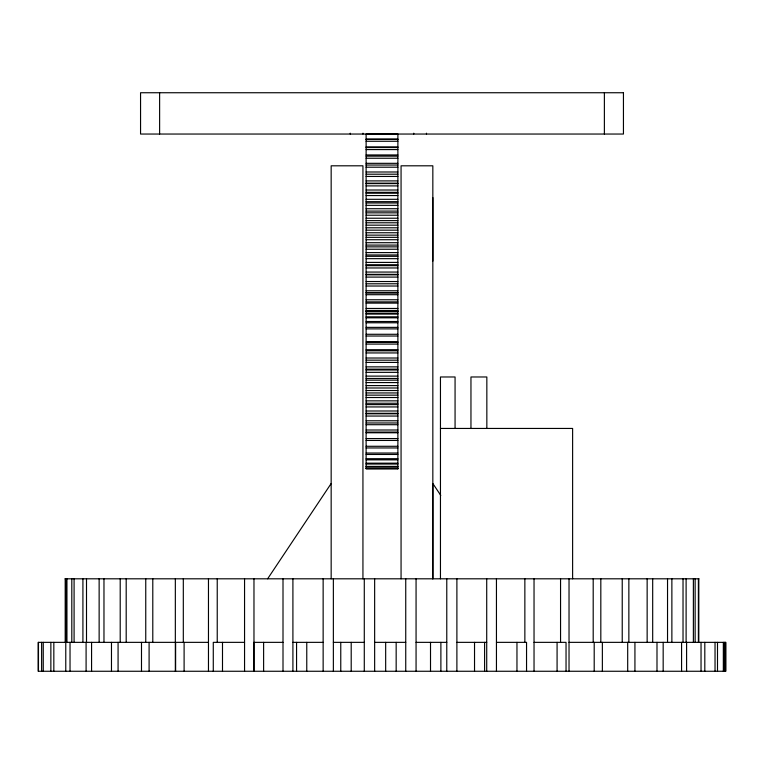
<?xml version="1.0" encoding="UTF-8"?>
<svg xmlns="http://www.w3.org/2000/svg" width="764" height="764" viewBox="0 0 764 764"><rect width="100%" height="100%" fill="white"/><g stroke="black" fill="none" stroke-linecap="round" stroke-linejoin="round"><path stroke-width="1.15" d="M362.986 133.184L362.938 134.044M267.629 578.806L331.165 483.507M366.118 139.172L397.882 139.172M366.118 139.325L397.882 139.325M366.118 141.264L397.882 141.264M366.118 146.879L397.882 146.879M366.118 147.557L397.882 147.557M366.118 149.582L397.882 149.582M366.118 154.949L397.882 154.949M366.118 156.142L397.882 156.142M366.118 158.243L397.882 158.243M366.118 163.324L397.882 163.324M366.118 165.034L397.882 165.034M366.118 167.211L397.882 167.211M366.118 171.995L397.882 171.995M366.118 174.202L397.882 174.202M366.118 176.446L397.882 176.446M366.118 180.906L397.882 180.906M366.118 183.169L397.882 183.169M366.118 183.608L397.882 183.608M366.118 185.9L397.882 185.9M366.118 190.026L397.882 190.026M366.118 192.327L397.882 192.327M366.118 193.216L397.882 193.216M366.118 195.546L397.882 195.546M366.118 199.308L397.882 199.308M366.118 201.658L397.882 201.658M366.118 202.976L397.882 202.976M366.118 205.335L397.882 205.335M366.118 208.725L397.882 208.725M366.118 211.093L397.882 211.093M366.118 212.841L397.882 212.841M366.118 215.219L397.882 215.219M366.118 218.227L397.882 218.227M366.118 220.615L397.882 220.615M366.118 222.782L397.882 222.782M366.118 225.17L397.882 225.17M366.118 227.787L397.882 227.787M366.118 230.174L397.882 230.174M366.118 232.753L397.882 232.753M366.118 235.14L397.882 235.14M366.118 237.346L397.882 237.346M366.118 239.724L397.882 239.724M366.118 242.704L397.882 242.704M366.118 245.091L397.882 245.091M366.118 246.867L397.882 246.867M366.118 249.236L397.882 249.236M366.118 252.607L397.882 252.607M366.118 254.966L397.882 254.966M366.118 256.312L397.882 256.312M366.118 258.662L397.882 258.662M366.118 262.405L397.882 262.405M366.118 264.736L397.882 264.736M366.118 265.652L397.882 265.652M366.118 267.963L397.882 267.963M366.118 272.06L397.882 272.06M366.118 274.343L397.882 274.343M366.118 274.83L397.882 274.83M366.118 277.093L397.882 277.093M366.118 281.534L397.882 281.534M366.118 283.807L397.882 283.769M366.118 286.022L397.882 286.022M366.118 290.778L397.882 290.778M366.118 292.564L397.882 292.564M366.118 292.965L397.882 292.965M366.118 294.703L397.882 294.703M366.118 299.765L397.882 299.765M366.118 301.875L397.882 301.875M366.118 303.117L397.882 303.117M366.118 308.455L397.882 308.455M366.118 310.48L397.882 310.49M366.118 311.263L397.882 311.263M366.118 311.645L397.882 311.645M366.118 313.393L397.882 313.393M366.118 314.08L397.882 314.08M366.118 316.831L397.882 316.831M366.118 317.814L397.882 317.814M366.118 321.51L397.882 321.51M366.118 322.771L397.882 322.771M366.118 327.364L397.882 327.364M366.118 328.883L397.882 328.883M366.118 334.279L397.882 334.279M366.118 336.026L397.882 336.026M366.118 344.087L397.882 344.087M366.118 349.702L397.882 349.702M366.118 350.81L397.882 350.81M366.118 352.939L397.882 352.939M366.118 358.02L397.882 358.02M366.118 360.15L397.882 360.188M366.118 362.413L397.882 362.413M366.118 366.873L397.882 366.873M366.118 369.155L397.882 369.155M366.118 369.996L397.882 369.996M366.118 372.345L397.882 372.345M366.118 376.117L397.882 376.117M366.118 378.476L397.882 378.476M366.118 380.176L397.882 380.176M366.118 382.583L397.882 382.583M366.118 385.6L397.882 385.6M366.118 387.988L397.882 387.988M366.118 390.528L397.882 390.528M366.118 392.944L397.882 392.944M366.118 395.15L397.882 395.15M366.118 397.528L397.882 397.528M366.118 400.852L397.882 400.852M366.118 403.249L397.882 403.249M366.118 404.605L397.882 404.605M366.118 406.935L397.882 406.935M366.118 410.994L397.882 410.994M366.118 413.314L397.882 413.314M366.118 413.801L397.882 413.801M366.118 416.046L397.882 416.046M366.118 420.773L397.882 420.773M366.118 422.979L397.882 422.979M366.118 424.708L397.882 424.708M440.456 428.442L572.618 428.442L572.618 578.806M366.118 430.008L397.882 430.008M366.118 432.08L397.882 432.08M366.118 432.768L397.882 432.768M366.118 438.565L397.882 438.565M366.118 440.446L397.882 440.446M366.118 446.281L397.882 446.281M366.118 447.952L397.882 447.952M366.118 453.033L397.882 453.033M366.118 454.456L397.882 454.456M366.118 458.696L397.882 458.696M366.118 459.852L397.882 459.852M366.118 463.175L397.882 463.175M366.118 464.044L397.882 464.044M366.118 466.403L397.882 466.403M366.118 466.966L397.882 466.966M366.118 468.313L397.882 468.313M366.118 468.571L397.882 468.571M397.882 468.819L366.118 468.876L366.118 134.044L397.882 133.929L397.882 468.876M65.064 578.806L698.936 578.806M175.338 642.352L38.2 642.352L38.2 671.26L725.8 671.26L725.8 642.352L569.027 642.352M208.467 642.352L175.615 642.352L175.615 671.26M244.556 642.352L213.28 642.352L213.28 671.26M283.005 642.352L253.82 642.352L253.82 671.26M292.908 642.352L323.143 642.352M333.362 642.352L364.285 642.352M374.647 642.352L405.741 642.352M416.065 642.352L446.778 642.352M456.891 642.352L486.716 642.352M496.447 642.352L526.549 642.352L526.549 671.26M534.036 642.352L566.038 642.352L566.038 671.26M440.771 495.416L432.835 483.507L432.835 578.806L432.835 165.807L401.062 165.807L401.062 578.806M725.533 642.352L725.533 671.26M724.444 642.352L724.444 671.26M723.336 642.352L723.336 671.26M717.501 642.352L717.501 671.26M715.037 642.352L715.037 671.26M704.809 642.352L704.809 671.26M701.037 642.352L701.037 671.26M698.802 578.806L698.802 642.352M698.391 578.806L698.391 642.352M695.135 578.806L695.135 642.352M693.378 578.806L693.378 642.352M686.597 642.352L686.597 671.26M686.11 578.806L686.11 642.352M683.026 578.806L683.026 642.352M681.574 642.352L681.574 671.26M671.871 578.806L671.871 642.352M667.535 578.806L667.535 642.352M663.171 642.352L663.171 671.26M656.992 642.352L656.992 671.26M652.685 578.806L652.685 642.352M647.146 578.806L647.146 642.352M634.932 642.352L634.932 671.26M628.858 578.806L628.858 642.352M627.693 642.352L627.693 671.26M622.23 578.806L622.23 642.352M604.381 92.74L604.381 134.044M602.366 642.352L602.366 671.26M600.819 578.806L600.819 642.352M594.201 642.352L594.201 671.26M593.198 578.806L593.198 642.352M569.027 578.806L569.027 671.26M560.556 578.806L560.556 642.352M557.08 642.352L557.08 671.26M534.036 578.806L534.036 671.26M524.858 578.806L524.858 642.352M516.961 642.352L516.961 671.26M496.447 578.806L496.447 671.26M486.84 428.442L486.84 376.977L470.958 376.977L470.958 428.442M486.716 578.806L486.716 671.26M484.596 642.352L484.596 671.26M474.53 642.352L474.53 671.26M456.891 578.806L456.891 671.26M455.067 428.442L455.067 376.977L440.456 376.977L440.456 578.806M446.778 578.806L446.778 671.26M440.885 642.352L440.885 671.26M432.835 197.58L432.835 261.116M430.514 642.352L430.514 671.26M426.474 133.184L426.474 134.044M416.065 578.806L416.065 671.26M413.773 133.184L413.773 134.044M405.741 578.806L405.741 671.26M396.163 642.352L396.163 671.26M385.667 642.352L385.667 671.26M374.647 578.806L374.647 671.26M364.285 578.806L364.285 671.26M362.938 578.806L362.938 165.807L331.165 165.807L331.165 578.806M351.201 642.352L351.201 671.26M350.227 133.184L350.227 134.044M340.763 642.352L340.763 671.26M333.362 578.806L333.362 671.26M323.143 578.806L323.143 671.26M306.765 642.352L306.765 671.26M296.566 642.352L296.566 671.26M292.908 578.806L292.908 671.26M283.005 578.806L283.005 671.26M263.618 642.352L263.618 671.26M253.973 578.806L253.973 671.26M244.556 578.806L244.556 671.26M222.496 642.352L222.496 671.26M217.234 578.806L217.234 642.352M208.467 578.806L208.467 671.26M184.105 642.352L184.105 671.26M183.312 578.806L183.312 642.352M175.338 578.806L175.338 671.26M159.619 92.74L159.619 134.044M152.79 578.806L152.79 642.352M149.095 642.352L149.095 671.26M145.752 578.806L145.752 642.352M141.493 642.352L141.493 671.26M126.194 578.806L126.194 642.352M120.206 578.806L120.206 642.352M118.076 642.352L118.076 671.26M111.477 642.352L111.477 671.26M103.971 578.806L103.971 642.352M99.139 578.806L99.139 642.352M91.575 642.352L91.575 671.26M86.504 578.806L86.504 642.352M86.093 642.352L86.093 671.26M82.913 578.806L82.913 642.352M74.089 578.806L74.089 642.352M71.806 578.806L71.806 642.352M70.03 642.352L70.03 671.26M66.945 578.806L66.945 642.352M66 578.806L66 642.352M65.771 642.352L65.771 671.26M65.198 578.806L65.198 642.352M53.833 642.352L53.833 671.26M50.863 642.352L50.863 671.26M43.252 642.352L43.252 671.26M41.619 642.352L41.619 671.26M38.467 642.352L38.467 671.26M623.443 92.74L140.557 92.74L140.557 134.044L623.443 134.044L623.443 92.74M397.882 342.071L366.118 342.071L397.882 342.138"/></g></svg>
